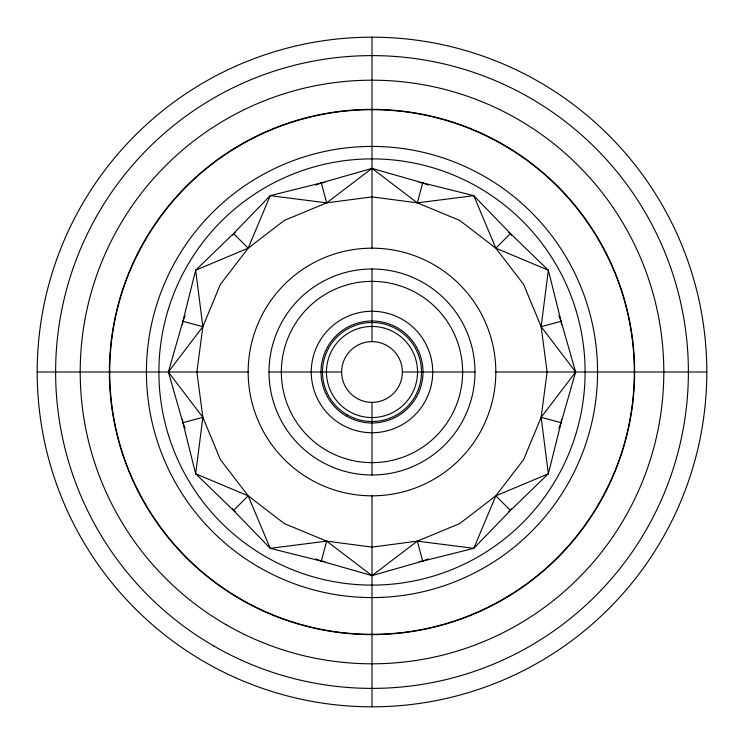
<?xml version="1.0" encoding="UTF-8"?>
<svg xmlns="http://www.w3.org/2000/svg" width="744" height="744" viewBox="0 0 744 744"><rect width="100%" height="100%" fill="white"/><g stroke="black" fill="none" stroke-linecap="round" stroke-linejoin="round"><path stroke-width="1.12" d="M202.852 417.319L195.663 473.807L233.56 510.44L270.193 548.337L321.324 561.115L372 575.624L422.676 561.115L473.807 548.337L510.44 510.44L548.337 473.807L561.115 422.676L575.624 372L561.115 321.324L548.337 270.193L510.44 233.56L473.807 195.663L422.676 182.885L372 168.377L321.324 182.885L270.193 195.663L233.56 233.56L195.663 270.193L182.885 321.324L168.377 372L182.885 422.676L195.663 473.807L248.18 495.82L284.441 523.655L326.681 541.148L372 575.624L417.319 541.148L459.56 523.655L495.82 495.82L548.337 473.807L541.148 417.319L547.11 372L541.148 326.681L548.337 270.193L495.82 248.18L459.56 220.345L417.319 202.852L372 168.377L326.681 202.852L284.441 220.345L248.18 248.18L195.663 270.193L202.852 326.681L196.89 372L202.852 417.319L220.345 459.56L248.18 495.82L270.193 548.337L326.681 541.148L372 547.11L417.319 541.148L473.807 548.337L495.82 495.82L523.655 459.56L541.148 417.319L575.624 372L541.148 326.681L523.655 284.441L495.82 248.18L473.807 195.663L417.319 202.852L372 196.89L326.681 202.852L270.193 195.663L248.18 248.18L220.345 284.441L202.852 326.681L168.377 372L202.852 417.319L182.885 422.676L182.429 419.216M182.429 324.784L182.885 321.324L185.107 315.958M558.893 428.042L561.115 422.676L561.571 419.216M324.784 561.571L321.324 561.115L326.681 541.148M417.319 202.852L422.676 182.885L419.216 182.429M232.137 235.402L235.402 232.137M508.598 511.863L511.863 508.598M232.137 508.598L233.56 510.44L248.18 495.82M495.82 248.18L510.44 233.56L511.863 235.402M315.958 185.107L321.324 182.885L324.784 182.429M419.216 561.571L422.676 561.115L428.042 558.893M541.148 326.681L561.115 321.324L561.571 324.784M37.2 372L109.377 372M109.712 372L248.18 372M269.012 372L341.636 372M402.365 372A30.364 30.364 0 0 0 356.822 345.709A30.364 30.364 0 0 0 356.822 398.291A30.364 30.364 0 0 0 402.365 372L474.988 372A102.988 102.988 0 0 0 320.506 282.804A102.988 102.988 0 0 0 320.506 461.196A102.988 102.988 0 0 0 474.988 372M495.82 372A123.82 123.82 0 0 0 310.09 264.762A123.82 123.82 0 0 0 310.09 479.238A123.82 123.82 0 0 0 495.82 372L634.288 372A262.288 262.288 0 0 0 240.861 144.857A262.288 262.288 0 0 0 240.861 599.143A262.288 262.288 0 0 0 634.288 372M634.623 372L706.8 372A334.8 334.8 0 0 0 204.6 82.054A334.8 334.8 0 0 0 204.6 661.946A334.8 334.8 0 0 0 706.8 372M182.885 321.324L202.852 326.681M541.148 417.319L561.115 422.676M422.676 182.885L428.042 185.107M315.958 558.893L321.324 561.115M508.598 232.137L510.44 233.56M233.56 510.44L235.402 511.863M233.56 233.56L248.18 248.18M495.82 495.82L510.44 510.44M558.893 315.958L561.115 321.324M182.885 422.676L185.107 428.042M321.324 182.885L326.681 202.852M417.319 541.148L422.676 561.115M372 37.2L372 109.377M372 109.712L372 248.18M372 269.012L372 341.636M372 402.365L372 474.988M372 495.82L372 634.288M372 634.623L372 706.8M213.807 645.997A316.386 316.386 0 0 0 688.386 372A316.386 316.386 0 0 0 213.807 98.003A316.386 316.386 0 0 0 213.807 645.997M226.102 624.709A291.806 291.806 0 0 0 663.806 372A291.806 291.806 0 0 0 226.102 119.291A291.806 291.806 0 0 0 226.102 624.709M186.298 557.702A262.623 262.623 0 0 0 625.676 439.974A262.623 262.623 0 0 0 304.026 118.324A262.623 262.623 0 0 0 186.298 557.702M259.219 567.346A225.562 225.562 0 0 0 597.562 372A225.562 225.562 0 0 0 259.219 176.654A225.562 225.562 0 0 0 259.219 567.346M265.441 556.559A213.11 213.11 0 0 0 585.11 372A213.11 213.11 0 0 0 265.441 187.442A213.11 213.11 0 0 0 265.441 556.559M326.681 450.492A90.629 90.629 0 0 0 462.629 372A90.629 90.629 0 0 0 326.681 293.508A90.629 90.629 0 0 0 326.681 450.492M341.636 424.592A60.72 60.72 0 0 0 432.72 372A60.72 60.72 0 0 0 341.636 319.409A60.72 60.72 0 0 0 341.636 424.592M349.224 411.441A45.542 45.542 0 0 0 417.542 372A45.542 45.542 0 0 0 349.224 332.559A45.542 45.542 0 0 0 349.224 411.441M347.253 414.864A49.485 49.485 0 0 0 421.485 372A49.485 49.485 0 0 0 347.253 329.136A49.485 49.485 0 0 0 347.253 414.864M346.499 416.175A51.011 51.011 0 0 0 423.011 372A51.011 51.011 0 0 0 346.499 327.825A51.011 51.011 0 0 0 346.499 416.175"/></g></svg>
